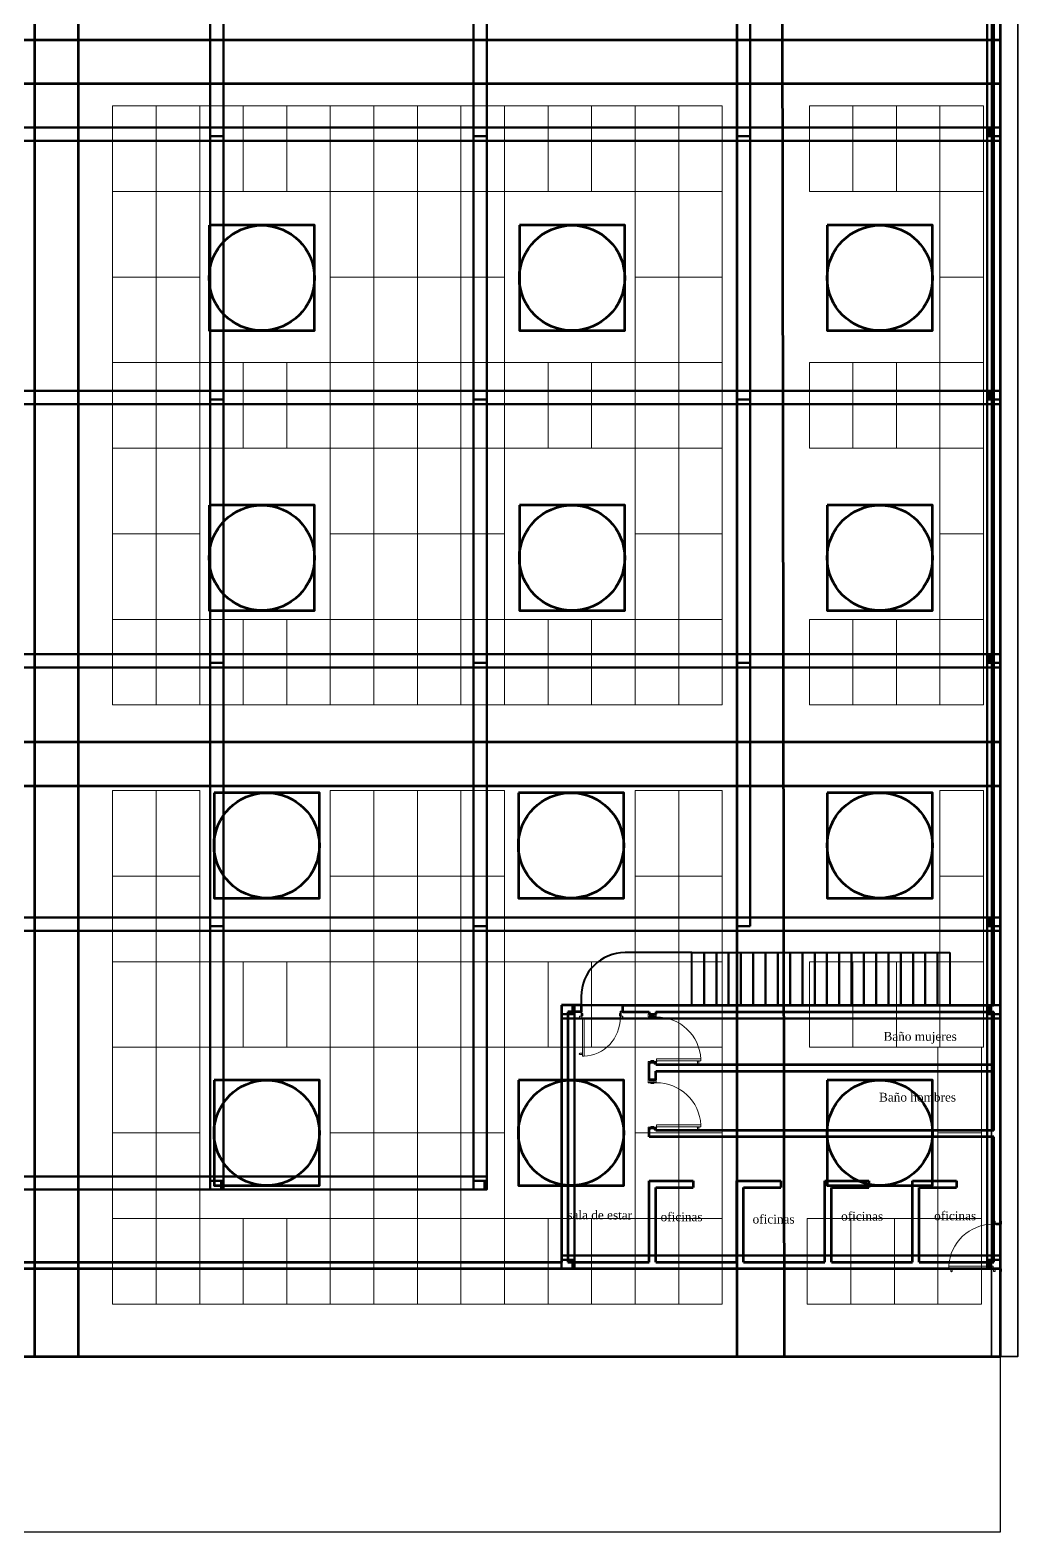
# Model space of a CAD drawing. Header units: metres. Extents: x 0 to 198, y 0 to 108.
# Drawn here: x 65.9 to 88.4, y 40 to 74.22 of the extents above; entities that cross this region are included whole.
import ezdxf
from ezdxf.enums import TextEntityAlignment as Align

# ---------------------------------------------------------------- set-up
doc = ezdxf.new("R2010")
doc.units = ezdxf.units.M
for name, color, linetype, lineweight in [('A-AREA', 7, 'Continuous', 5), ('A-CLNG', 226, 'Continuous', 25), ('A-COLS', 1, 'Continuous', 50), ('A-ROOF', 226, 'Continuous', 53), ('A-WALL', 7, 'Continuous', 60), ('C-BLDG', 8, 'Continuous', 25), ('C-WALL', 7, 'Continuous', 60), ('C-WATR', 174, 'Continuous', 35), ('E-CONT', 110, 'Continuous', 9), ('S-BEAM', 1, 'Continuous', 50), ('S-FNDN', 22, 'Continuous', 60), ('S-STRS', 4, 'Continuous', 40), ('www.cadblocksfree.com', 7, 'Continuous', 5)]:
    doc.layers.add(name, color=color, linetype=linetype, lineweight=lineweight)
doc.styles.add('Annotative', font='times.ttf')

# ---------------------------------------------------------------- blocks, each defined once
blk = doc.blocks.new('*U16')
at = {"layer": 'S-BEAM'}
blk.add_lwpolyline([(24, 0.15), (-24, 0.15), (-24, -0.15), (24, -0.15)], close=True, dxfattribs=at)
blk = doc.blocks.new('*U17')
at = {"layer": 'S-BEAM', "color": 0, "linetype": 'ByBlock', "lineweight": -2, "transparency": 16777216}
for p in [(0, -24), (0, -30), (0, -36), (0, -42)]:
    blk.add_blockref('*U16', p, dxfattribs=at)
blk = doc.blocks.new('A$C63CC0DB2')
at = {"layer": 'www.cadblocksfree.com', "lineweight": 5}
for p, q in [((-36, -13), (-36, 16)), ((-34, -13), (-34, 16)), ((16, 19), (-33, 19)), ((-33, 17), (16, 17)), ((0, 0), (0, -100)), ((17, -82), (17, 16)), ((19, 16), (19, -82)), ((891, 16), (891, -82)), ((893, -82), (893, 16)), ((894, 19), (943, 19)), ((943, 17), (894, 17)), ((910, 0), (910, -100)), ((944, -13), (944, 16)), ((946, -13), (946, 16)), ((-36, -4), (-36, -13)), ((-36, -132), (-36, -103)), ((-36, -112), (-36, -103)), ((-34, -103), (-34, -132)), ((-26, -14), (-33, -14)), ((-33, -16), (-26, -16)), ((-26, -100), (-33, -100)), ((-26, -102), (-33, -102)), ((-33, -133), (16, -133)), ((16, -135), (-33, -135)), ((-26, -16), (-26, -14)), ((-26, -100), (-26, -102)), ((0, -100), (-26, -100)), ((27, -142), (13, -142)), ((15, -33), (15, -133)), ((15, -33), (15, -33)), ((17, -33), (15, -33)), ((17, -33), (17, -132)), ((19, -82), (17, -82)), ((17, -132), (17, -95)), ((19, -43), (19, -36)), ((19, -43), (21, -43)), ((21, -43), (19, -43)), ((19, -132), (19, -94)), ((20, -91), (32, -91)), ((20, -93), (32, -93)), ((29, -93), (20, -93)), ((20, -135), (20, -149)), ((20, -142), (20, -135)), ((21, -36), (21, -43)), ((22, -33), (32, -33)), ((22, -33), (29, -33)), ((32, -35), (22, -35)), ((27, -1006), (27, -148)), ((32, -143), (62, -143)), ((33, -90), (33, -36)), ((35, -36), (35, -90)), ((67, -1006), (67, -148)), ((875, -36), (875, -90)), ((877, -90), (877, -36)), ((888, -33), (878, -33)), ((878, -35), (888, -35)), ((890, -91), (878, -91)), ((890, -93), (878, -93)), ((888, -33), (881, -33)), ((881, -93), (890, -93)), ((889, -36), (889, -43)), ((891, -43), (889, -43)), ((889, -43), (891, -43)), ((891, -43), (891, -36)), ((891, -82), (893, -82)), ((891, -132), (891, -94)), ((893, -33), (893, -132)), ((895, -33), (893, -33)), ((893, -132), (893, -95)), ((943, -133), (894, -133)), ((894, -135), (943, -135)), ((895, -33), (895, -133)), ((895, -33), (895, -33)), ((936, -100), (910, -100)), ((936, -14), (943, -14)), ((936, -16), (936, -14)), ((936, -16), (943, -16)), ((943, -100), (936, -100)), ((936, -100), (936, -102)), ((936, -102), (943, -102)), ((944, -103), (944, -132)), ((946, -4), (946, -13)), ((946, -132), (946, -103)), ((946, -112), (946, -103)), ((-43, -957), (-43, -957)), ((22, -944), (-30, -944)), ((22, -969), (-30, -969)), ((27, -932), (22, -932)), ((22, -932), (22, -944)), ((22, -944), (22, -969)), ((22, -969), (22, -982)), ((27, -982), (22, -982)), ((27, -932), (27, -982)), ((32, -1011), (62, -1011))]:
    blk.add_line(p, q, dxfattribs=at)
blk.add_circle((20, -142), 7, dxfattribs=at)
for centre, radius, start, end in [((-33, 16), 3, 90, 180), ((-33, 16), 1, 90, 180), ((16, 16), 3, 0, 90), ((16, 16), 1, 0, 90), ((894, 16), 3, 90, 180), ((894, 16), 1, 90, 180), ((943, 16), 3, 0, 90), ((943, 16), 1, 0, 90), ((-33, -13), 3, 180, 270), ((-33, -103), 3, 90, 180), ((-33, -132), 3, 180, 270), ((-33, -13), 1, 180, 270), ((-33, -103), 1, 90, 180), ((-33, -132), 1, 180, 270), ((16, -132), 1, 270, 0), ((16, -132), 3, 270, 0), ((20, -94), 3, 90, 180), ((22, -36), 3, 90, 180), ((20, -94), 1, 90, 180), ((22, -36), 1, 90, 180), ((32, -148), 5, 90, 180), ((32, -36), 3, 0, 90), ((32, -36), 1, 0, 90), ((32, -90), 1, 270, 0), ((32, -90), 3, 270, 0), ((19, -142), 870, 272.836, 0.4331), ((62, -148), 5, 0, 90), ((878, -36), 3, 90, 180), ((878, -90), 3, 180, 270), ((878, -36), 1, 90, 180), ((878, -90), 1, 180, 270), ((888, -36), 3, 0, 90), ((888, -36), 1, 0, 90), ((890, -94), 3, 0, 90), ((890, -94), 1, 0, 90), ((894, -132), 3, 180, 270), ((894, -132), 1, 180, 270), ((943, -13), 1, 270, 0), ((943, -13), 3, 270, 0), ((943, -103), 3, 0, 90), ((943, -103), 1, 0, 90), ((943, -132), 1, 270, 0), ((943, -132), 3, 270, 0), ((-30, -957), 12.5, 90, 180), ((-30, -957), 12.5, 180, 270), ((32, -1006), 5, 180, 270), ((62, -1006), 5, 270, 0)]:
    blk.add_arc(centre, radius, start, end, dxfattribs=at)

msp = doc.modelspace()

# ---------------------------------------------------------------- linework, layer by layer
for p, q in [((88, 40), (88, 108)), ((40, 40), (88, 40))]:
    msp.add_line(p, q)
at = {"layer": 'A-AREA'}
for p, q in [((88, 46), (88, 96)), ((40, 46), (88, 46))]:
    msp.add_line(p, q, dxfattribs=at)
at = {"layer": 'A-CLNG'}
for p, q in [((88, 44), (88, 98)), ((40, 44), (88, 44))]:
    msp.add_line(p, q, dxfattribs=at)
at = {"layer": 'A-COLS'}
for p, q in [((78, 52), (78.25, 52)), ((78, 51.8), (78, 52)), ((78.25, 51.8), (78, 51.8)), ((78.25, 52), (78.25, 51.8)), ((88, 52), (87.75, 52)), ((87.75, 51.8), (87.75, 52)), ((88, 51.8), (87.75, 51.8)), ((88, 52), (88, 51.8)), ((78, 46), (78, 46.2)), ((78, 46.2), (78.25, 46.2)), ((78.25, 46.2), (78.25, 46)), ((88, 46.2), (87.75, 46.2)), ((87.75, 46.2), (87.75, 46)), ((88, 46), (88, 46.2)), ((78.25, 46), (78, 46)), ((88, 46), (87.75, 46))]:
    msp.add_line(p, q, dxfattribs=at)
for points in [[(88, 71.8), (87.75, 71.8), (87.75, 72), (88, 72)], [(88, 65.8), (87.75, 65.8), (87.75, 66), (88, 66)], [(88, 59.8), (87.75, 59.8), (87.75, 60), (88, 60)], [(88, 53.8), (87.75, 53.8), (87.75, 54), (88, 54)], [(70.25, 47.8), (70, 47.8), (70, 48), (70.25, 48)], [(76.25, 47.8), (76, 47.8), (76, 48), (76.25, 48)]]:
    msp.add_lwpolyline(points, close=True, dxfattribs=at)
at = {"layer": 'A-ROOF'}
for p, q in [((66, 98), (66, 44)), ((67, 44), (67, 98)), ((82, 98), (82, 44)), ((83.081, 44), (83, 98)), ((40, 74), (88, 74)), ((88, 73), (88, 74)), ((40, 73), (88, 73)), ((40, 58), (88, 58)), ((88, 57), (88, 58)), ((40, 57), (88, 57)), ((66, 44), (67, 44)), ((82, 44), (83, 44))]:
    msp.add_line(p, q, dxfattribs=at)
for points in [[(69.976, 69.772), (69.976, 67.372), (72.376, 67.372), (72.376, 69.772)], [(77.042, 69.772), (77.042, 67.372), (79.442, 67.372), (79.442, 69.772)], [(84.055, 69.772), (84.055, 67.372), (86.455, 67.372), (86.455, 69.772)], [(69.976, 63.395), (69.976, 60.995), (72.376, 60.995), (72.376, 63.395)], [(77.042, 63.395), (77.042, 60.995), (79.442, 60.995), (79.442, 63.395)], [(84.055, 63.395), (84.055, 60.995), (86.455, 60.995), (86.455, 63.395)], [(70.087, 56.844), (70.087, 54.444), (72.487, 54.444), (72.487, 56.844)], [(77.019, 56.844), (77.019, 54.444), (79.419, 54.444), (79.419, 56.844)], [(84.055, 56.844), (84.055, 54.444), (86.455, 54.444), (86.455, 56.844)], [(70.087, 50.293), (70.087, 47.893), (72.487, 47.893), (72.487, 50.293)], [(77.019, 50.293), (77.019, 47.893), (79.419, 47.893), (79.419, 50.293)], [(84.055, 50.293), (84.055, 47.893), (86.455, 47.893), (86.455, 50.293)]]:
    msp.add_lwpolyline(points, close=True, dxfattribs=at)
for centre in [(71.176, 68.572), (78.242, 68.572), (85.255, 68.572), (71.176, 62.195), (78.242, 62.195), (85.255, 62.195), (71.287, 55.644), (78.219, 55.644), (85.255, 55.644), (71.287, 49.093), (78.219, 49.093), (85.255, 49.093)]:
    msp.add_circle(centre, 1.2, dxfattribs=at)
at = {"layer": 'A-WALL'}
for p, q in [((87.85, 52), (87.85, 95.85)), ((88, 46), (88, 96)), ((78.45, 52), (78, 52)), ((78, 52), (78, 46.15)), ((78.45, 51.85), (78.15, 51.85)), ((78.15, 51.85), (78.15, 46.15)), ((78.45, 52), (78.45, 51.85)), ((79.396, 52), (87.85, 52)), ((79.396, 51.846), (79.396, 52)), ((79.396, 51.851), (80, 51.85)), ((80, 51.85), (80, 51.8)), ((80, 51.8), (80.15, 51.8)), ((80.15, 51.85), (80.15, 51.8)), ((80.15, 51.85), (87.85, 51.85)), ((87.85, 49.15), (87.85, 51.85)), ((80, 50.3), (80, 50.7)), ((80.15, 50.7), (80, 50.7)), ((80.15, 50.65), (80.15, 50.7)), ((80.15, 50.65), (87.85, 50.65)), ((80.15, 50.5), (87.85, 50.5)), ((80.15, 50.3), (80.15, 50.5)), ((80.15, 50.3), (80, 50.3)), ((80, 49), (80, 49.2)), ((80.15, 49.2), (80, 49.2)), ((87.85, 49), (80, 49)), ((80.15, 49.15), (80.15, 49.2)), ((87.85, 49.15), (80.15, 49.15)), ((87.85, 46.15), (87.85, 49)), ((80, 46.15), (80, 48)), ((80, 48), (81, 48)), ((81, 48), (81, 47.85)), ((82, 46.15), (82, 48)), ((82, 48), (83, 48)), ((83, 48), (83, 47.85)), ((84, 46.15), (84, 48)), ((84, 48), (85, 48)), ((85, 48), (85, 47.85)), ((86, 46.15), (86, 48)), ((86, 48), (87, 48)), ((87, 48), (87, 47.85)), ((80.15, 46.15), (80.15, 47.85)), ((80.15, 47.85), (81, 47.85)), ((82.15, 47.85), (83, 47.85)), ((82.15, 46.15), (82.15, 47.85)), ((84.15, 47.85), (85, 47.85)), ((84.15, 46.15), (84.15, 47.85)), ((86.15, 47.85), (87, 47.85)), ((86.15, 46.15), (86.15, 47.85)), ((40, 46), (88, 46)), ((46.15, 46.15), (78, 46.15)), ((46.15, 46.15), (78, 46.15)), ((78.15, 46.15), (80, 46.15)), ((78.15, 46.15), (80, 46.15)), ((80.15, 46.15), (82, 46.15)), ((80.15, 46.15), (82, 46.15)), ((82.15, 46.15), (84, 46.15)), ((82.15, 46.15), (84, 46.15)), ((84.15, 46.15), (86, 46.15)), ((84.15, 46.15), (86, 46.15)), ((86.15, 46.15), (87.85, 46.15)), ((86.15, 46.15), (87.85, 46.15))]:
    msp.add_line(p, q, dxfattribs=at)
at = {"layer": 'C-BLDG'}
for p, q in [((78, 52), (78, 50.7)), ((78, 52), (78.45, 52)), ((78, 51.88), (78, 51.8)), ((80, 52), (79.55, 52)), ((87.85, 52), (80, 52)), ((80, 51.85), (80, 51.8)), ((88, 46), (88, 52)), ((88, 52), (88, 46)), ((88, 52), (88, 48)), ((88, 52), (88, 48)), ((88, 52), (88, 50)), ((88, 52), (88, 49.5)), ((88, 52), (88, 49)), ((88, 52), (88, 50.5)), ((78, 50.7), (78, 46.15)), ((80, 50.5), (80, 50.7)), ((80, 50.5), (80, 50.3)), ((87.85, 50.5), (80.15, 50.5)), ((88, 46), (88, 50)), ((80, 49), (80, 49.2)), ((87.85, 49), (80, 49)), ((80, 48), (80, 46.15)), ((80, 48), (81, 48)), ((82, 48), (82, 46.15)), ((82, 48), (83, 48)), ((84, 48), (84, 46.15)), ((84, 48), (85, 48)), ((86, 46.15), (86, 48)), ((86, 48), (87, 48)), ((78, 46), (76.8, 46)), ((78, 46), (88, 46)), ((88, 46), (83, 46)), ((88, 46), (85, 46)), ((88, 46), (86, 46)), ((88, 46), (86.8, 46)), ((88, 46), (88, 46)), ((88, 46), (88, 46))]:
    msp.add_line(p, q, dxfattribs=at)
at = {"layer": 'C-WATR'}
msp.add_lwpolyline([(87.8, 98), (88.4, 98), (88.4, 44), (87.8, 44)], close=True, dxfattribs=at)
at = {"layer": 'E-CONT'}
for points in [[(67.776, 70.543), (68.768, 70.543), (68.768, 72.493), (67.776, 72.493)], [(68.768, 70.543), (69.76, 70.543), (69.76, 72.493), (68.768, 72.493)], [(69.76, 70.543), (70.752, 70.543), (70.752, 72.493), (69.76, 72.493)], [(70.752, 70.543), (71.744, 70.543), (71.744, 72.493), (70.752, 72.493)], [(71.744, 70.543), (72.736, 70.543), (72.736, 72.493), (71.744, 72.493)], [(72.736, 70.543), (73.728, 70.543), (73.728, 72.493), (72.736, 72.493)], [(73.728, 70.543), (74.72, 70.543), (74.72, 72.493), (73.728, 72.493)], [(74.72, 70.543), (75.712, 70.543), (75.712, 72.493), (74.72, 72.493)], [(75.712, 70.543), (76.704, 70.543), (76.704, 72.493), (75.712, 72.493)], [(76.704, 70.543), (77.696, 70.543), (77.696, 72.493), (76.704, 72.493)], [(77.696, 70.543), (78.688, 70.543), (78.688, 72.493), (77.696, 72.493)], [(78.688, 70.543), (79.68, 70.543), (79.68, 72.493), (78.688, 72.493)], [(79.68, 70.543), (80.672, 70.543), (80.672, 72.493), (79.68, 72.493)], [(80.672, 70.543), (81.664, 70.543), (81.664, 72.493), (80.672, 72.493)], [(83.648, 70.543), (84.64, 70.543), (84.64, 72.493), (83.648, 72.493)], [(84.64, 70.543), (85.632, 70.543), (85.632, 72.493), (84.64, 72.493)], [(85.632, 70.543), (86.624, 70.543), (86.624, 72.493), (85.632, 72.493)], [(86.624, 70.543), (87.616, 70.543), (87.616, 72.493), (86.624, 72.493)], [(67.776, 68.593), (68.768, 68.593), (68.768, 70.543), (67.776, 70.543)], [(68.768, 68.593), (69.76, 68.593), (69.76, 70.543), (68.768, 70.543)], [(72.736, 68.593), (73.728, 68.593), (73.728, 70.543), (72.736, 70.543)], [(73.728, 68.593), (74.72, 68.593), (74.72, 70.543), (73.728, 70.543)], [(74.72, 68.593), (75.712, 68.593), (75.712, 70.543), (74.72, 70.543)], [(75.712, 68.593), (76.704, 68.593), (76.704, 70.543), (75.712, 70.543)], [(79.68, 68.593), (80.672, 68.593), (80.672, 70.543), (79.68, 70.543)], [(80.672, 68.593), (81.664, 68.593), (81.664, 70.543), (80.672, 70.543)], [(86.624, 68.593), (87.616, 68.593), (87.616, 70.543), (86.624, 70.543)], [(67.776, 66.643), (68.768, 66.643), (68.768, 68.593), (67.776, 68.593)], [(68.768, 66.643), (69.76, 66.643), (69.76, 68.593), (68.768, 68.593)], [(72.736, 66.643), (73.728, 66.643), (73.728, 68.593), (72.736, 68.593)], [(73.728, 66.643), (74.72, 66.643), (74.72, 68.593), (73.728, 68.593)], [(74.72, 66.643), (75.712, 66.643), (75.712, 68.593), (74.72, 68.593)], [(75.712, 66.643), (76.704, 66.643), (76.704, 68.593), (75.712, 68.593)], [(79.68, 66.643), (80.672, 66.643), (80.672, 68.593), (79.68, 68.593)], [(80.672, 66.643), (81.664, 66.643), (81.664, 68.593), (80.672, 68.593)], [(86.624, 66.643), (87.616, 66.643), (87.616, 68.593), (86.624, 68.593)], [(67.776, 64.693), (68.768, 64.693), (68.768, 66.643), (67.776, 66.643)], [(68.768, 64.693), (69.76, 64.693), (69.76, 66.643), (68.768, 66.643)], [(69.76, 64.693), (70.752, 64.693), (70.752, 66.643), (69.76, 66.643)], [(70.752, 64.693), (71.744, 64.693), (71.744, 66.643), (70.752, 66.643)], [(71.744, 64.693), (72.736, 64.693), (72.736, 66.643), (71.744, 66.643)], [(72.736, 64.693), (73.728, 64.693), (73.728, 66.643), (72.736, 66.643)], [(73.728, 64.693), (74.72, 64.693), (74.72, 66.643), (73.728, 66.643)], [(74.72, 64.693), (75.712, 64.693), (75.712, 66.643), (74.72, 66.643)], [(75.712, 64.693), (76.704, 64.693), (76.704, 66.643), (75.712, 66.643)], [(76.704, 64.693), (77.696, 64.693), (77.696, 66.643), (76.704, 66.643)], [(77.696, 64.693), (78.688, 64.693), (78.688, 66.643), (77.696, 66.643)], [(78.688, 64.693), (79.68, 64.693), (79.68, 66.643), (78.688, 66.643)], [(79.68, 64.693), (80.672, 64.693), (80.672, 66.643), (79.68, 66.643)], [(80.672, 64.693), (81.664, 64.693), (81.664, 66.643), (80.672, 66.643)], [(83.648, 64.693), (84.64, 64.693), (84.64, 66.643), (83.648, 66.643)], [(84.64, 64.693), (85.632, 64.693), (85.632, 66.643), (84.64, 66.643)], [(85.632, 64.693), (86.624, 64.693), (86.624, 66.643), (85.632, 66.643)], [(86.624, 64.693), (87.616, 64.693), (87.616, 66.643), (86.624, 66.643)], [(67.776, 62.743), (68.768, 62.743), (68.768, 64.693), (67.776, 64.693)], [(68.768, 62.743), (69.76, 62.743), (69.76, 64.693), (68.768, 64.693)], [(72.736, 62.743), (73.728, 62.743), (73.728, 64.693), (72.736, 64.693)], [(73.728, 62.743), (74.72, 62.743), (74.72, 64.693), (73.728, 64.693)], [(74.72, 62.743), (75.712, 62.743), (75.712, 64.693), (74.72, 64.693)], [(75.712, 62.743), (76.704, 62.743), (76.704, 64.693), (75.712, 64.693)], [(79.68, 62.743), (80.672, 62.743), (80.672, 64.693), (79.68, 64.693)], [(80.672, 62.743), (81.664, 62.743), (81.664, 64.693), (80.672, 64.693)], [(86.624, 62.743), (87.616, 62.743), (87.616, 64.693), (86.624, 64.693)], [(67.776, 60.793), (68.768, 60.793), (68.768, 62.743), (67.776, 62.743)], [(68.768, 60.793), (69.76, 60.793), (69.76, 62.743), (68.768, 62.743)], [(72.736, 60.793), (73.728, 60.793), (73.728, 62.743), (72.736, 62.743)], [(73.728, 60.793), (74.72, 60.793), (74.72, 62.743), (73.728, 62.743)], [(74.72, 60.793), (75.712, 60.793), (75.712, 62.743), (74.72, 62.743)], [(75.712, 60.793), (76.704, 60.793), (76.704, 62.743), (75.712, 62.743)], [(79.68, 60.793), (80.672, 60.793), (80.672, 62.743), (79.68, 62.743)], [(80.672, 60.793), (81.664, 60.793), (81.664, 62.743), (80.672, 62.743)], [(86.624, 60.793), (87.616, 60.793), (87.616, 62.743), (86.624, 62.743)], [(67.776, 58.843), (68.768, 58.843), (68.768, 60.793), (67.776, 60.793)], [(68.768, 58.843), (69.76, 58.843), (69.76, 60.793), (68.768, 60.793)], [(69.76, 58.843), (70.752, 58.843), (70.752, 60.793), (69.76, 60.793)], [(70.752, 58.843), (71.744, 58.843), (71.744, 60.793), (70.752, 60.793)], [(71.744, 58.843), (72.736, 58.843), (72.736, 60.793), (71.744, 60.793)], [(72.736, 58.843), (73.728, 58.843), (73.728, 60.793), (72.736, 60.793)], [(73.728, 58.843), (74.72, 58.843), (74.72, 60.793), (73.728, 60.793)], [(74.72, 58.843), (75.712, 58.843), (75.712, 60.793), (74.72, 60.793)], [(75.712, 58.843), (76.704, 58.843), (76.704, 60.793), (75.712, 60.793)], [(76.704, 58.843), (77.696, 58.843), (77.696, 60.793), (76.704, 60.793)], [(77.696, 58.843), (78.688, 58.843), (78.688, 60.793), (77.696, 60.793)], [(78.688, 58.843), (79.68, 58.843), (79.68, 60.793), (78.688, 60.793)], [(79.68, 58.843), (80.672, 58.843), (80.672, 60.793), (79.68, 60.793)], [(80.672, 58.843), (81.664, 58.843), (81.664, 60.793), (80.672, 60.793)], [(83.648, 58.843), (84.64, 58.843), (84.64, 60.793), (83.648, 60.793)], [(84.64, 58.843), (85.632, 58.843), (85.632, 60.793), (84.64, 60.793)], [(85.632, 58.843), (86.624, 58.843), (86.624, 60.793), (85.632, 60.793)], [(86.624, 58.843), (87.616, 58.843), (87.616, 60.793), (86.624, 60.793)], [(67.776, 54.943), (68.768, 54.943), (68.768, 56.893), (67.776, 56.893)], [(68.768, 54.943), (69.76, 54.943), (69.76, 56.893), (68.768, 56.893)], [(72.736, 54.943), (73.728, 54.943), (73.728, 56.893), (72.736, 56.893)], [(73.728, 54.943), (74.72, 54.943), (74.72, 56.893), (73.728, 56.893)], [(74.72, 54.943), (75.712, 54.943), (75.712, 56.893), (74.72, 56.893)], [(75.712, 54.943), (76.704, 54.943), (76.704, 56.893), (75.712, 56.893)], [(79.68, 54.943), (80.672, 54.943), (80.672, 56.893), (79.68, 56.893)], [(80.672, 54.943), (81.664, 54.943), (81.664, 56.893), (80.672, 56.893)], [(86.624, 54.943), (87.616, 54.943), (87.616, 56.893), (86.624, 56.893)], [(67.776, 52.993), (68.768, 52.993), (68.768, 54.943), (67.776, 54.943)], [(68.768, 52.993), (69.76, 52.993), (69.76, 54.943), (68.768, 54.943)], [(72.736, 52.993), (73.728, 52.993), (73.728, 54.943), (72.736, 54.943)], [(73.728, 52.993), (74.72, 52.993), (74.72, 54.943), (73.728, 54.943)], [(74.72, 52.993), (75.712, 52.993), (75.712, 54.943), (74.72, 54.943)], [(75.712, 52.993), (76.704, 52.993), (76.704, 54.943), (75.712, 54.943)], [(79.68, 52.993), (80.672, 52.993), (80.672, 54.943), (79.68, 54.943)], [(80.672, 52.993), (81.664, 52.993), (81.664, 54.943), (80.672, 54.943)], [(86.624, 52.993), (87.616, 52.993), (87.616, 54.943), (86.624, 54.943)], [(67.776, 51.043), (68.768, 51.043), (68.768, 52.993), (67.776, 52.993)], [(68.768, 51.043), (69.76, 51.043), (69.76, 52.993), (68.768, 52.993)], [(69.76, 51.043), (70.752, 51.043), (70.752, 52.993), (69.76, 52.993)], [(70.752, 51.043), (71.744, 51.043), (71.744, 52.993), (70.752, 52.993)], [(71.744, 51.043), (72.736, 51.043), (72.736, 52.993), (71.744, 52.993)], [(72.736, 51.043), (73.728, 51.043), (73.728, 52.993), (72.736, 52.993)], [(73.728, 51.043), (74.72, 51.043), (74.72, 52.993), (73.728, 52.993)], [(74.72, 51.043), (75.712, 51.043), (75.712, 52.993), (74.72, 52.993)], [(75.712, 51.043), (76.704, 51.043), (76.704, 52.993), (75.712, 52.993)], [(76.704, 51.043), (77.696, 51.043), (77.696, 52.993), (76.704, 52.993)], [(77.696, 51.043), (78.688, 51.043), (78.688, 52.993), (77.696, 52.993)], [(78.688, 51.043), (79.68, 51.043), (79.68, 52.993), (78.688, 52.993)], [(79.68, 51.043), (80.672, 51.043), (80.672, 52.993), (79.68, 52.993)], [(80.672, 51.043), (81.664, 51.043), (81.664, 52.993), (80.672, 52.993)], [(83.648, 51.043), (84.64, 51.043), (84.64, 52.993), (83.648, 52.993)], [(84.64, 51.043), (85.632, 51.043), (85.632, 52.993), (84.64, 52.993)], [(85.632, 51.043), (86.624, 51.043), (86.624, 52.993), (85.632, 52.993)], [(86.624, 51.043), (87.616, 51.043), (87.616, 52.993), (86.624, 52.993)], [(67.776, 49.093), (68.768, 49.093), (68.768, 51.043), (67.776, 51.043)], [(68.768, 49.093), (69.76, 49.093), (69.76, 51.043), (68.768, 51.043)], [(72.736, 49.093), (73.728, 49.093), (73.728, 51.043), (72.736, 51.043)], [(73.728, 49.093), (74.72, 49.093), (74.72, 51.043), (73.728, 51.043)], [(74.72, 49.093), (75.712, 49.093), (75.712, 51.043), (74.72, 51.043)], [(75.712, 49.093), (76.704, 49.093), (76.704, 51.043), (75.712, 51.043)], [(79.68, 49.093), (80.672, 49.093), (80.672, 51.043), (79.68, 51.043)], [(80.672, 49.093), (81.664, 49.093), (81.664, 51.043), (80.672, 51.043)], [(86.576, 49.093), (87.568, 49.093), (87.568, 51.043), (86.576, 51.043)], [(67.776, 47.143), (68.768, 47.143), (68.768, 49.093), (67.776, 49.093)], [(68.768, 47.143), (69.76, 47.143), (69.76, 49.093), (68.768, 49.093)], [(72.736, 47.143), (73.728, 47.143), (73.728, 49.093), (72.736, 49.093)], [(73.728, 47.143), (74.72, 47.143), (74.72, 49.093), (73.728, 49.093)], [(74.72, 47.143), (75.712, 47.143), (75.712, 49.093), (74.72, 49.093)], [(75.712, 47.143), (76.704, 47.143), (76.704, 49.093), (75.712, 49.093)], [(79.68, 47.143), (80.672, 47.143), (80.672, 49.093), (79.68, 49.093)], [(80.672, 47.143), (81.664, 47.143), (81.664, 49.093), (80.672, 49.093)], [(86.576, 47.143), (87.568, 47.143), (87.568, 49.093), (86.576, 49.093)], [(67.776, 45.193), (68.768, 45.193), (68.768, 47.143), (67.776, 47.143)], [(68.768, 45.193), (69.76, 45.193), (69.76, 47.143), (68.768, 47.143)], [(69.76, 45.193), (70.752, 45.193), (70.752, 47.143), (69.76, 47.143)], [(70.752, 45.193), (71.744, 45.193), (71.744, 47.143), (70.752, 47.143)], [(71.744, 45.193), (72.736, 45.193), (72.736, 47.143), (71.744, 47.143)], [(72.736, 45.193), (73.728, 45.193), (73.728, 47.143), (72.736, 47.143)], [(73.728, 45.193), (74.72, 45.193), (74.72, 47.143), (73.728, 47.143)], [(74.72, 45.193), (75.712, 45.193), (75.712, 47.143), (74.72, 47.143)], [(75.712, 45.193), (76.704, 45.193), (76.704, 47.143), (75.712, 47.143)], [(76.704, 45.193), (77.696, 45.193), (77.696, 47.143), (76.704, 47.143)], [(77.696, 45.193), (78.688, 45.193), (78.688, 47.143), (77.696, 47.143)], [(78.688, 45.193), (79.68, 45.193), (79.68, 47.143), (78.688, 47.143)], [(79.68, 45.193), (80.672, 45.193), (80.672, 47.143), (79.68, 47.143)], [(80.672, 45.193), (81.664, 45.193), (81.664, 47.143), (80.672, 47.143)], [(83.6, 45.193), (84.592, 45.193), (84.592, 47.143), (83.6, 47.143)], [(84.592, 45.193), (85.584, 45.193), (85.584, 47.143), (84.592, 47.143)], [(85.584, 45.193), (86.576, 45.193), (86.576, 47.143), (85.584, 47.143)], [(86.576, 45.193), (87.568, 45.193), (87.568, 47.143), (86.576, 47.143)]]:
    msp.add_lwpolyline(points, close=True, dxfattribs=at)
msp.add_lwpolyline([(84.64, 60.793), (85.632, 60.793)], dxfattribs=at)
at = {"layer": 'S-BEAM'}
for p, q in [((82, 53.8), (82, 96)), ((82.3, 95.999), (82.3, 53.8)), ((87.7, 96), (87.7, 46)), ((88, 96), (88, 46)), ((70, 72), (70.3, 72)), ((76, 72), (76.3, 72)), ((82, 72), (82.3, 72)), ((88, 72), (87.7, 72)), ((70, 71.8), (70.3, 71.8)), ((76, 71.8), (76.3, 71.8)), ((82, 71.8), (82.3, 71.8)), ((88, 71.8), (87.7, 71.8)), ((70, 66), (70.3, 66)), ((70, 65.8), (70.3, 65.8)), ((76, 66), (76.3, 66)), ((76, 65.8), (76.3, 65.8)), ((82, 66), (82.3, 66)), ((82, 65.8), (82.3, 65.8)), ((88, 66), (87.7, 66)), ((88, 65.8), (87.7, 65.8)), ((70, 60), (70.3, 60)), ((76, 60), (76.3, 60)), ((82, 60), (82.3, 60)), ((88, 60), (87.7, 60)), ((70, 59.8), (70.3, 59.8)), ((76, 59.8), (76.3, 59.8)), ((82, 59.8), (82.3, 59.8)), ((88, 59.8), (87.7, 59.8)), ((70, 54), (70.3, 54)), ((70, 53.8), (70.3, 53.8)), ((76, 54), (76.3, 54)), ((76, 53.8), (76.3, 53.8)), ((82, 54), (82.3, 54)), ((82, 53.8), (82.3, 53.8)), ((88, 54), (87.7, 54)), ((88, 53.8), (87.7, 53.8)), ((78.3, 52), (78, 52)), ((78, 52), (78, 46)), ((78, 52), (78, 51.7)), ((88, 52), (78, 52)), ((78, 51.8), (78.3, 51.8)), ((78, 51.7), (88, 51.7)), ((78.3, 46.011), (78.3, 52)), ((87.75, 52), (87.7, 52)), ((87.75, 51.8), (87.7, 51.8)), ((88, 51.7), (88, 52)), ((40, 48.1), (76.3, 48.1)), ((70, 48), (70.3, 48)), ((70.3, 48.1), (70.3, 47.8)), ((76, 48), (76.3, 48)), ((76.3, 47.8), (40, 47.8)), ((88, 46.3), (78, 46.3)), ((78, 46.2), (78.3, 46.2)), ((87.75, 46.2), (87.7, 46.2)), ((88, 46), (88, 46.3)), ((88, 46), (88, 46.3)), ((78, 46), (78.3, 46.011)), ((78, 46), (88, 46)), ((88, 46), (87.7, 46))]:
    msp.add_line(p, q, dxfattribs=at)
for points in [[(70.3, 95.999), (70.3, 47.8), (70, 47.8), (70, 96)], [(76.3, 95.999), (76.3, 47.8), (76, 47.8), (76, 96)]]:
    msp.add_lwpolyline(points, close=True, dxfattribs=at)
at = {"layer": 'S-FNDN'}
for p, q in [((88, 44), (88, 98)), ((40, 44), (88, 44))]:
    msp.add_line(p, q, dxfattribs=at)
at = {"layer": 'S-STRS'}
for p, q in [((80.97, 53.2), (79.45, 53.2)), ((78.45, 52.2), (78.45, 52))]:
    msp.add_line(p, q, dxfattribs=at)
for points in [[(81.25, 53.2), (81.25, 52), (80.97, 52), (80.97, 53.2)], [(81.53, 53.2), (81.53, 52), (81.25, 52), (81.25, 53.2)], [(81.81, 53.2), (81.81, 52), (81.53, 52), (81.53, 53.2)], [(82.09, 53.2), (82.09, 52), (81.81, 52), (81.81, 53.2)], [(82.37, 53.2), (82.37, 52), (82.09, 52), (82.09, 53.2)], [(82.65, 53.2), (82.65, 52), (82.37, 52), (82.37, 53.2)], [(82.93, 53.2), (82.93, 52), (82.65, 52), (82.65, 53.2)], [(83.21, 53.2), (83.21, 52), (82.93, 52), (82.93, 53.2)], [(83.49, 53.2), (83.49, 52), (83.21, 52), (83.21, 53.2)], [(83.77, 53.2), (83.77, 52), (83.49, 52), (83.49, 53.2)], [(84.05, 53.2), (84.05, 52), (83.77, 52), (83.77, 53.2)], [(84.33, 53.2), (84.33, 52), (84.05, 52), (84.05, 53.2)], [(84.61, 53.2), (84.61, 52), (84.33, 52), (84.33, 53.2)], [(84.89, 53.2), (84.89, 52), (84.61, 52), (84.61, 53.2)], [(85.17, 53.2), (85.17, 52), (84.89, 52), (84.89, 53.2)], [(85.45, 53.2), (85.45, 52), (85.17, 52), (85.17, 53.2)], [(85.73, 53.2), (85.73, 52), (85.45, 52), (85.45, 53.2)], [(86.01, 53.2), (86.01, 52), (85.73, 52), (85.73, 53.2)], [(86.29, 53.2), (86.29, 52), (86.01, 52), (86.01, 53.2)], [(86.57, 53.2), (86.57, 52), (86.29, 52), (86.29, 53.2)], [(86.85, 53.2), (86.85, 52), (86.57, 52), (86.57, 53.2)]]:
    msp.add_lwpolyline(points, close=True, dxfattribs=at)
msp.add_arc((79.45, 52.2), 1, 90, 180, dxfattribs=at)

# ---------------------------------------------------------------- block references
at = {"layer": 'C-WALL', "xscale": -0.001163498378125561, "yscale": 0.001163498378125561, "zscale": 0.001163498378125561, "rotation": 269.9579634470218}
msp.add_blockref('A$C63CC0DB2', (88, 45.978), dxfattribs=at)
at = {"layer": 'S-BEAM'}
msp.add_blockref('*U17', (64, 95.85), dxfattribs=at)
at = {"layer": 'S-BEAM', "xscale": 0.001, "yscale": 0.001, "zscale": 0.001}
msp.add_blockref('A$C63CC0DB2', (78.45, 51.85), dxfattribs=at)
at = {"layer": 'S-BEAM', "xscale": 0.001163498378125561, "yscale": 0.001163498378125561, "zscale": 0.001163498378125561, "rotation": 89.99999999999967}
for p in [(80, 50.7), (80, 49.2)]:
    msp.add_blockref('A$C63CC0DB2', p, dxfattribs=at)

# ---------------------------------------------------------------- texts
at = {"layer": 'C-BLDG', "style": 'Annotative'}
for s, p in [('Baño mujeres', (87.006, 51.192)), ('Baño hombres', (86.989, 49.807))]:
    msp.add_text(s, height=0.2, dxfattribs=at).set_placement(p, align=Align.RIGHT)
msp.add_text('sala de estar', height=0.2, rotation=359.6821, dxfattribs=at).set_placement((79.61, 47.119), align=Align.RIGHT)
at = {"layer": 'C-BLDG', "ltscale": 0.5, "style": 'Annotative'}
for p in [(80.259, 47.08), (82.355, 47.028), (84.372, 47.094), (86.491, 47.103)]:
    msp.add_text('oficinas', height=0.2, dxfattribs=at).set_placement(p)

doc.saveas('drawing.dxf')
